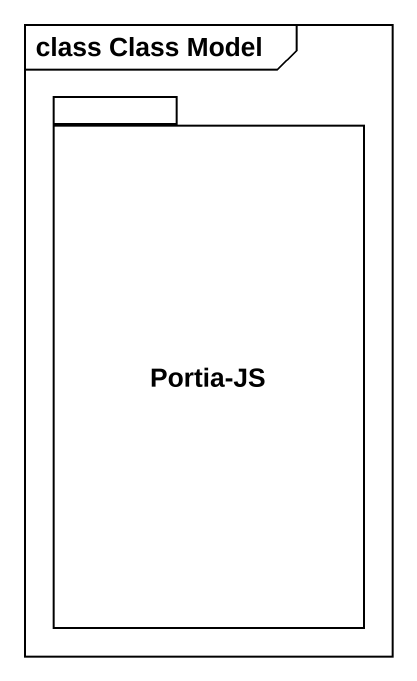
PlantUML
@startuml
mainframe class Class Model
package "Portia-JS" as Portia_JS {
}
@enduml
